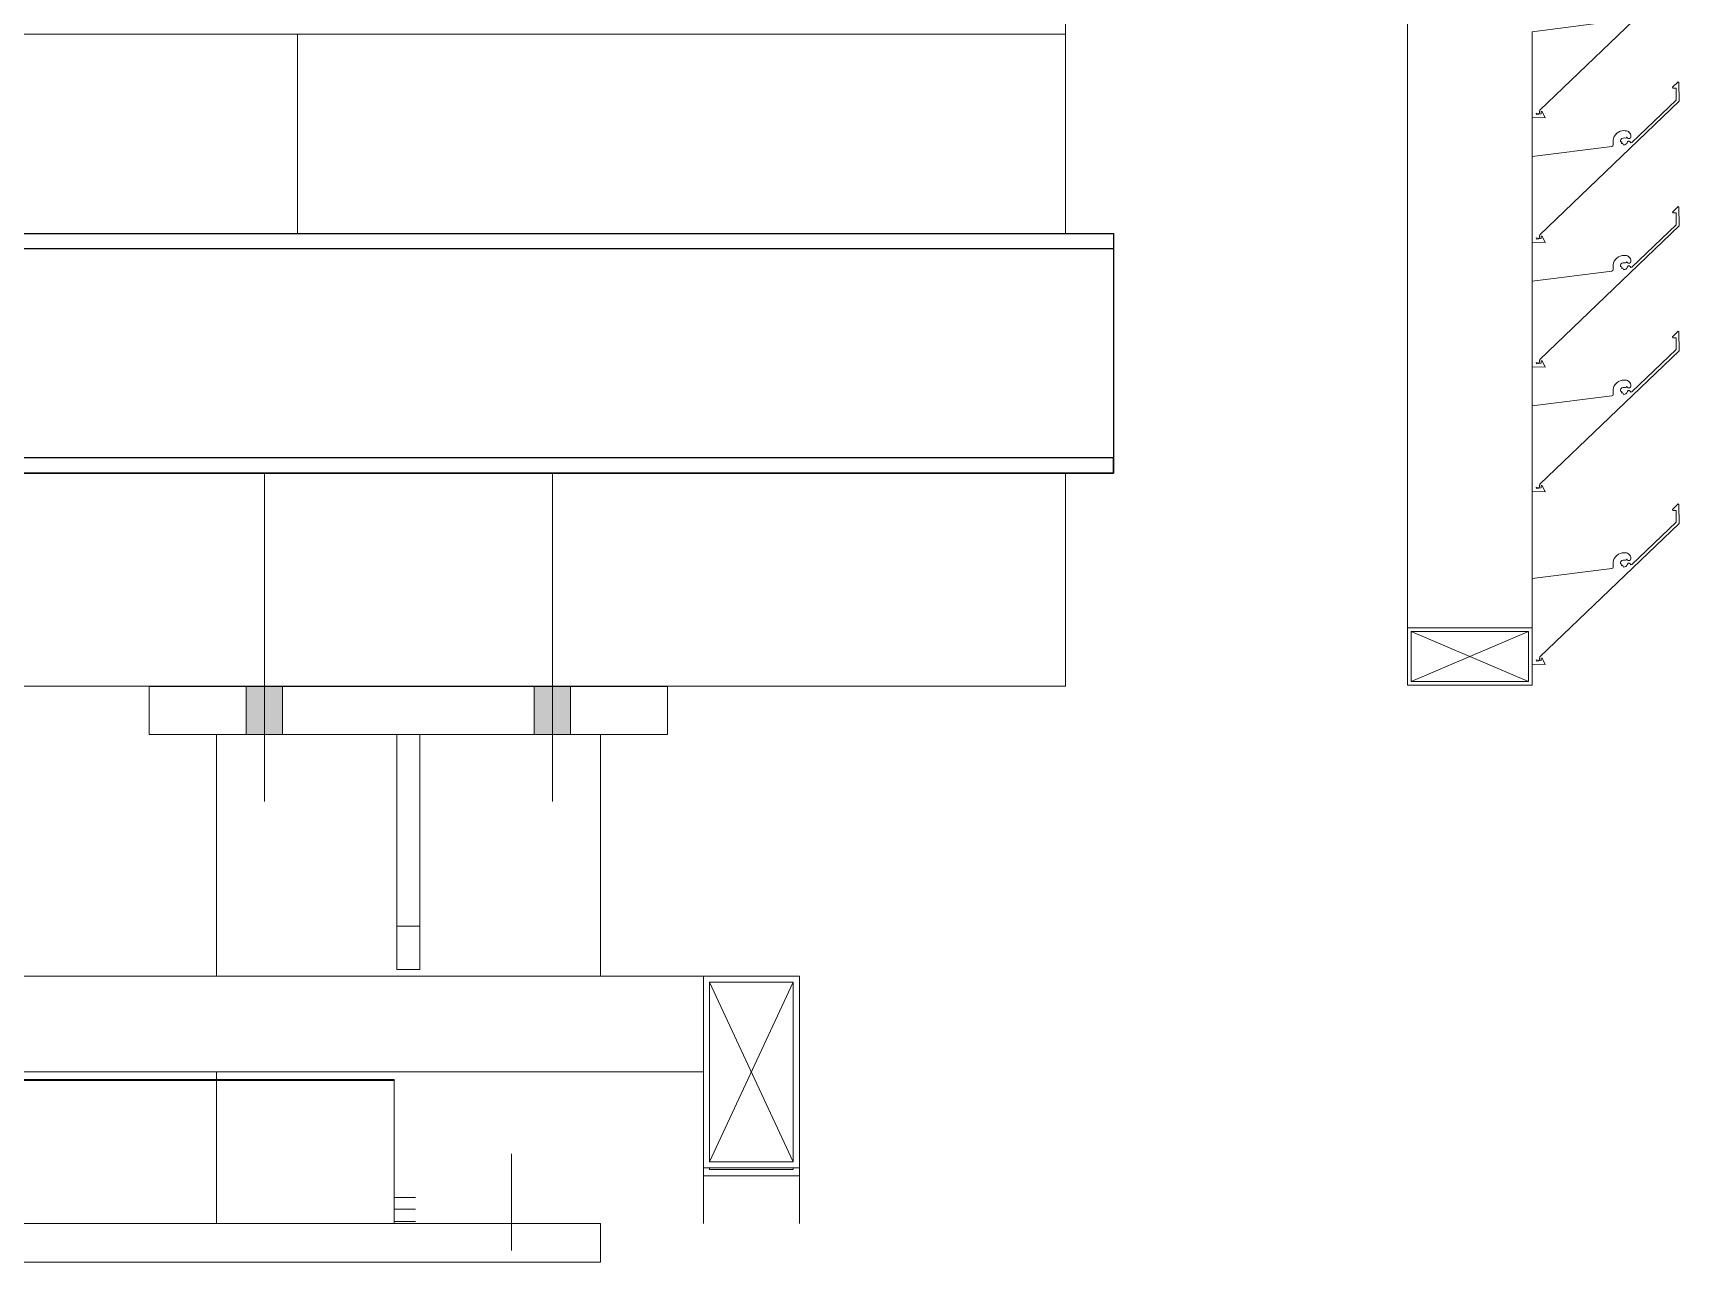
# Model space of a CAD drawing. Header units: millimetres. Extents: x -220592 to 404889, y -217665 to 38245.
# Drawn here: x 36037 to 36894, y -42656 to -42015 of the extents above; entities that cross this region are included whole.
import ezdxf

# ---------------------------------------------------------------- set-up
doc = ezdxf.new("R2010")
doc.units = ezdxf.units.MM
doc.set_wipeout_variables(frame=1)
doc.linetypes.add('XKITLINE00', pattern=[0])
doc.linetypes.add('XKITLINE02', pattern=[4, 2, -2])
for name, color, linetype in [('000 - 0_HIDE_OBJ_FRAMING_DEF_SUB_1', 7, 'Continuous'), ('000 - STRUCTURE_STEEL_FRAMING_SUB_COLOR_1', 7, 'Continuous'), ('000 - STRUCTURE_STEEL_FRAMING_SUB_COLOR_2', 7, 'Continuous'), ('000 - STRUCTURE_STEEL_FRAMING_WIPEOUT_', 7, 'Continuous')]:
    doc.layers.add(name, color=color, linetype=linetype)
doc.layers.add('Bolt', color=7, linetype='Continuous', lineweight=0)
doc.layers.add('Part', color=7, linetype='Continuous', lineweight=0)

# ---------------------------------------------------------------- blocks, each defined once
blk = doc.blocks.new('*A13601')
at = {"layer": 'Part', "color": 7, "linetype": 'XKITLINE00', "lineweight": 0}
for p, q in [((-82.318045, 91.596275), (-82.318045, 107.756161)), ((-81.668045, 94.051982), (-81.668045, 94.256279)), ((-81.668045, 93.401982), (-81.668045, 93.606279)), ((-81.668045, 92.751982), (-81.668045, 92.956279)), ((-81.668045, 91.851971), (-81.668045, 92.306279))]:
    blk.add_line(p, q, dxfattribs=at)
blk = doc.blocks.new('*A14336')
at = {"layer": 'Part', "color": 7, "linetype": 'XKITLINE00', "lineweight": 0}
for p, q in [((-85.985516, 88.490867), (-85.985516, 88.780753)), ((-85.985516, 88.780753), (-85.953516, 88.780753)), ((-85.953516, 88.772548), (-85.953516, 88.780753)), ((-85.517516, 88.772548), (-85.953516, 88.772548)), ((-85.485516, 88.780753), (-85.517516, 88.780753)), ((-85.517516, 88.780753), (-85.517516, 88.772548)), ((-85.485516, 88.780753), (-85.485516, 88.490867)), ((-85.485516, 88.740421), (-85.985516, 88.740421))]:
    blk.add_line(p, q, dxfattribs=at)
blk = doc.blocks.new('*A14337')
at = {"layer": 'Part', "color": 7, "linetype": 'XKITLINE00', "lineweight": 0}
for p, q in [((-85.485516, 89.780791), (-85.985516, 89.780791)), ((-85.985516, 89.780791), (-85.985516, 88.780791)), ((-85.485516, 88.780791), (-85.485516, 89.780791)), ((-85.953516, 88.812791), (-85.517516, 89.748791)), ((-85.517516, 88.812791), (-85.953516, 89.748791)), ((-85.953516, 88.812791), (-85.953516, 89.748791)), ((-85.953516, 89.748791), (-85.517516, 89.748791)), ((-85.517516, 89.748791), (-85.517516, 88.812791)), ((-85.985516, 88.780791), (-85.485516, 88.780791)), ((-85.517516, 88.812791), (-85.953516, 88.812791))]:
    blk.add_line(p, q, dxfattribs=at)
blk = doc.blocks.new('*A14338')
at = {"layer": 'Part', "color": 7, "linetype": 'XKITLINE00', "lineweight": 0}
for p, q in [((-80.908555, 95.091486), (-80.937204, 95.062598)), ((-80.937204, 95.062598), (-80.936119, 95.057677)), ((-80.936119, 95.057677), (-80.918699, 95.05758)), ((-80.918699, 95.05758), (-80.918356, 94.996233)), ((-80.903874, 95.089018), (-80.908555, 95.091486)), ((-80.903321, 94.989867), (-80.903874, 95.089018)), ((-81.628443, 94.293621), (-80.903321, 94.989867)), ((-80.918356, 94.996233), (-81.149372, 94.774831)), ((-81.20046, 94.835961), (-81.210361, 94.833338)), ((-81.190247, 94.836746), (-81.20046, 94.835961)), ((-81.183448, 94.836648), (-81.190247, 94.836746)), ((-81.17772, 94.836012), (-81.183448, 94.836648)), ((-81.172219, 94.834293), (-81.17772, 94.836012)), ((-81.254237, 94.754987), (-81.668243, 94.701957)), ((-81.249162, 94.757177), (-81.254237, 94.754987)), ((-81.246025, 94.761728), (-81.249162, 94.757177)), ((-81.246897, 94.787621), (-81.247272, 94.777385)), ((-81.247272, 94.777385), (-81.245786, 94.767251)), ((-81.244674, 94.79762), (-81.246897, 94.787621)), ((-81.245786, 94.767251), (-81.246025, 94.761728)), ((-81.240676, 94.80705), (-81.244674, 94.79762)), ((-81.235036, 94.8156), (-81.240676, 94.80705)), ((-81.22794, 94.822986), (-81.235036, 94.8156)), ((-81.219624, 94.828965), (-81.22794, 94.822986)), ((-81.210361, 94.833338), (-81.219624, 94.828965)), ((-81.209279, 94.778785), (-81.20871, 94.785269)), ((-81.201573, 94.777679), (-81.209279, 94.778785)), ((-81.20871, 94.785269), (-81.205908, 94.791143)), ((-81.205908, 94.791143), (-81.201226, 94.795665)), ((-81.202743, 94.770619), (-81.201573, 94.777679)), ((-81.195578, 94.769675), (-81.202743, 94.770619)), ((-81.201226, 94.795665), (-81.195258, 94.798263)), ((-81.193256, 94.762284), (-81.195578, 94.769675)), ((-81.195258, 94.798263), (-81.188758, 94.798607)), ((-81.186584, 94.762707), (-81.193256, 94.762284)), ((-81.188758, 94.798607), (-81.18284, 94.797702)), ((-81.180508, 94.765497), (-81.186584, 94.762707)), ((-81.18284, 94.797702), (-81.178029, 94.800109)), ((-81.175841, 94.770283), (-81.180508, 94.765497)), ((-81.178029, 94.800109), (-81.175999, 94.80509)), ((-81.175999, 94.80509), (-81.173057, 94.799618)), ((-81.172727, 94.777857), (-81.175841, 94.770283)), ((-81.173057, 94.799618), (-81.1679, 94.7964)), ((-81.168544, 94.782014), (-81.172727, 94.777857)), ((-81.167149, 94.831553), (-81.172219, 94.834293)), ((-81.16265, 94.78222), (-81.168544, 94.782014)), ((-81.1679, 94.7964), (-81.161823, 94.796412)), ((-81.162695, 94.827895), (-81.167149, 94.831553)), ((-81.159024, 94.823452), (-81.162695, 94.827895)), ((-81.158186, 94.778366), (-81.16265, 94.78222)), ((-81.161823, 94.796412), (-81.156679, 94.799649)), ((-81.15627, 94.818389), (-81.159024, 94.823452)), ((-81.154531, 94.773739), (-81.158186, 94.778366)), ((-81.156679, 94.799649), (-81.154039, 94.805123)), ((-81.154535, 94.812893), (-81.15627, 94.818389)), ((-81.154039, 94.805123), (-81.154535, 94.812893)), ((-81.149372, 94.774831), (-81.154531, 94.773739)), ((-81.668243, 94.701957), (-81.668236, 94.256287)), ((-81.668236, 94.256287), (-81.60055, 94.253665)), ((-81.648356, 94.277982), (-81.63134, 94.275078)), ((-81.64632, 94.271409), (-81.648356, 94.277982)), ((-81.621337, 94.274549), (-81.64632, 94.271409)), ((-81.63134, 94.275078), (-81.628443, 94.293621)), ((-81.621208, 94.28674), (-81.621337, 94.274549)), ((-81.616085, 94.287152), (-81.621208, 94.28674)), ((-81.60055, 94.253665), (-81.616085, 94.287152))]:
    blk.add_line(p, q, dxfattribs=at)
blk = doc.blocks.new('*A14339')
at = {"layer": 'Part', "color": 7, "linetype": 'XKITLINE00', "lineweight": 0}
for p, q in [((-81.668045, 91.596275), (-82.318045, 91.596275)), ((-82.318045, 91.596275), (-82.318045, 91.296275)), ((-81.668045, 91.296275), (-81.668045, 91.596275)), ((-82.298045, 91.316275), (-81.688045, 91.576275)), ((-82.298045, 91.576275), (-81.688045, 91.316275)), ((-82.298045, 91.316275), (-82.298045, 91.576275)), ((-82.298045, 91.576275), (-81.688045, 91.576275)), ((-81.688045, 91.576275), (-81.688045, 91.316275)), ((-82.318045, 91.296275), (-81.668045, 91.296275)), ((-81.688045, 91.316275), (-82.298045, 91.316275))]:
    blk.add_line(p, q, dxfattribs=at)
blk = doc.blocks.new('*A14346')
at = {"layer": 'Part', "color": 7, "linetype": 'XKITLINE00', "lineweight": 0}
for p, q in [((-80.908555, 94.441486), (-80.937204, 94.412598)), ((-80.937204, 94.412598), (-80.936119, 94.407677)), ((-80.936119, 94.407677), (-80.918699, 94.40758)), ((-80.918699, 94.40758), (-80.918356, 94.346233)), ((-80.903874, 94.439018), (-80.908555, 94.441486)), ((-80.903321, 94.339867), (-80.903874, 94.439018)), ((-81.628443, 93.643621), (-80.903321, 94.339867)), ((-80.918356, 94.346233), (-81.149372, 94.124831)), ((-81.240676, 94.15705), (-81.244674, 94.14762)), ((-81.235036, 94.1656), (-81.240676, 94.15705)), ((-81.22794, 94.172986), (-81.235036, 94.1656)), ((-81.219624, 94.178965), (-81.22794, 94.172986)), ((-81.210361, 94.183338), (-81.219624, 94.178965)), ((-81.20046, 94.185961), (-81.210361, 94.183338)), ((-81.190247, 94.186746), (-81.20046, 94.185961)), ((-81.183448, 94.186648), (-81.190247, 94.186746)), ((-81.17772, 94.186012), (-81.183448, 94.186648)), ((-81.18284, 94.147702), (-81.178029, 94.150109)), ((-81.178029, 94.150109), (-81.175999, 94.15509)), ((-81.172219, 94.184293), (-81.17772, 94.186012)), ((-81.175999, 94.15509), (-81.173057, 94.149618)), ((-81.173057, 94.149618), (-81.1679, 94.1464)), ((-81.167149, 94.181553), (-81.172219, 94.184293)), ((-81.162695, 94.177895), (-81.167149, 94.181553)), ((-81.159024, 94.173452), (-81.162695, 94.177895)), ((-81.161823, 94.146412), (-81.156679, 94.149649)), ((-81.15627, 94.168389), (-81.159024, 94.173452)), ((-81.156679, 94.149649), (-81.154039, 94.155123)), ((-81.154535, 94.162893), (-81.15627, 94.168389)), ((-81.154039, 94.155123), (-81.154535, 94.162893)), ((-81.254237, 94.104987), (-81.668243, 94.051957)), ((-81.249162, 94.107177), (-81.254237, 94.104987)), ((-81.246025, 94.111728), (-81.249162, 94.107177)), ((-81.246897, 94.137621), (-81.247272, 94.127385)), ((-81.247272, 94.127385), (-81.245786, 94.117251)), ((-81.244674, 94.14762), (-81.246897, 94.137621)), ((-81.245786, 94.117251), (-81.246025, 94.111728)), ((-81.209279, 94.128785), (-81.20871, 94.135269)), ((-81.201573, 94.127679), (-81.209279, 94.128785)), ((-81.20871, 94.135269), (-81.205908, 94.141143)), ((-81.205908, 94.141143), (-81.201226, 94.145665)), ((-81.202743, 94.120619), (-81.201573, 94.127679)), ((-81.195578, 94.119675), (-81.202743, 94.120619)), ((-81.201226, 94.145665), (-81.195258, 94.148263)), ((-81.193256, 94.112284), (-81.195578, 94.119675)), ((-81.195258, 94.148263), (-81.188758, 94.148607)), ((-81.186584, 94.112707), (-81.193256, 94.112284)), ((-81.188758, 94.148607), (-81.18284, 94.147702)), ((-81.180508, 94.115497), (-81.186584, 94.112707)), ((-81.175841, 94.120283), (-81.180508, 94.115497)), ((-81.172727, 94.127857), (-81.175841, 94.120283)), ((-81.168544, 94.132014), (-81.172727, 94.127857)), ((-81.16265, 94.13222), (-81.168544, 94.132014)), ((-81.1679, 94.1464), (-81.161823, 94.146412)), ((-81.158186, 94.128366), (-81.16265, 94.13222)), ((-81.154531, 94.123739), (-81.158186, 94.128366)), ((-81.149372, 94.124831), (-81.154531, 94.123739)), ((-81.668243, 94.051957), (-81.668236, 93.606287)), ((-81.63134, 93.625078), (-81.628443, 93.643621)), ((-81.621208, 93.63674), (-81.621337, 93.624549)), ((-81.616085, 93.637152), (-81.621208, 93.63674)), ((-81.60055, 93.603665), (-81.616085, 93.637152)), ((-81.668236, 93.606287), (-81.60055, 93.603665)), ((-81.648356, 93.627982), (-81.63134, 93.625078)), ((-81.64632, 93.621409), (-81.648356, 93.627982)), ((-81.621337, 93.624549), (-81.64632, 93.621409))]:
    blk.add_line(p, q, dxfattribs=at)
blk = doc.blocks.new('*A14347')
at = {"layer": 'Part', "color": 7, "linetype": 'XKITLINE00', "lineweight": 0}
for p, q in [((-80.908555, 93.791486), (-80.937204, 93.762598)), ((-80.937204, 93.762598), (-80.936119, 93.757677)), ((-80.936119, 93.757677), (-80.918699, 93.75758)), ((-80.918699, 93.75758), (-80.918356, 93.696233)), ((-80.903874, 93.789018), (-80.908555, 93.791486)), ((-80.903321, 93.689867), (-80.903874, 93.789018)), ((-81.628443, 92.993621), (-80.903321, 93.689867)), ((-80.918356, 93.696233), (-81.149372, 93.474831)), ((-81.246897, 93.487621), (-81.247272, 93.477385)), ((-81.247272, 93.477385), (-81.245786, 93.467251)), ((-81.244674, 93.49762), (-81.246897, 93.487621)), ((-81.245786, 93.467251), (-81.246025, 93.461728)), ((-81.240676, 93.50705), (-81.244674, 93.49762)), ((-81.235036, 93.5156), (-81.240676, 93.50705)), ((-81.22794, 93.522986), (-81.235036, 93.5156)), ((-81.219624, 93.528965), (-81.22794, 93.522986)), ((-81.210361, 93.533338), (-81.219624, 93.528965)), ((-81.20046, 93.535961), (-81.210361, 93.533338)), ((-81.209279, 93.478785), (-81.20871, 93.485269)), ((-81.201573, 93.477679), (-81.209279, 93.478785)), ((-81.20871, 93.485269), (-81.205908, 93.491143)), ((-81.205908, 93.491143), (-81.201226, 93.495665)), ((-81.202743, 93.470619), (-81.201573, 93.477679)), ((-81.195578, 93.469675), (-81.202743, 93.470619)), ((-81.201226, 93.495665), (-81.195258, 93.498263)), ((-81.190247, 93.536746), (-81.20046, 93.535961)), ((-81.193256, 93.462284), (-81.195578, 93.469675)), ((-81.195258, 93.498263), (-81.188758, 93.498607)), ((-81.183448, 93.536648), (-81.190247, 93.536746)), ((-81.188758, 93.498607), (-81.18284, 93.497702)), ((-81.180508, 93.465497), (-81.186584, 93.462707)), ((-81.17772, 93.536012), (-81.183448, 93.536648)), ((-81.18284, 93.497702), (-81.178029, 93.500109)), ((-81.175841, 93.470283), (-81.180508, 93.465497)), ((-81.178029, 93.500109), (-81.175999, 93.50509)), ((-81.172219, 93.534293), (-81.17772, 93.536012)), ((-81.175999, 93.50509), (-81.173057, 93.499618)), ((-81.172727, 93.477857), (-81.175841, 93.470283)), ((-81.173057, 93.499618), (-81.1679, 93.4964)), ((-81.168544, 93.482014), (-81.172727, 93.477857)), ((-81.167149, 93.531553), (-81.172219, 93.534293)), ((-81.16265, 93.48222), (-81.168544, 93.482014)), ((-81.1679, 93.4964), (-81.161823, 93.496412)), ((-81.162695, 93.527895), (-81.167149, 93.531553)), ((-81.159024, 93.523452), (-81.162695, 93.527895)), ((-81.158186, 93.478366), (-81.16265, 93.48222)), ((-81.161823, 93.496412), (-81.156679, 93.499649)), ((-81.15627, 93.518389), (-81.159024, 93.523452)), ((-81.154531, 93.473739), (-81.158186, 93.478366)), ((-81.156679, 93.499649), (-81.154039, 93.505123)), ((-81.154535, 93.512893), (-81.15627, 93.518389)), ((-81.154039, 93.505123), (-81.154535, 93.512893)), ((-81.149372, 93.474831), (-81.154531, 93.473739)), ((-81.254237, 93.454987), (-81.668243, 93.401957)), ((-81.668243, 93.401957), (-81.668236, 92.956287)), ((-81.249162, 93.457177), (-81.254237, 93.454987)), ((-81.246025, 93.461728), (-81.249162, 93.457177)), ((-81.186584, 93.462707), (-81.193256, 93.462284)), ((-81.668236, 92.956287), (-81.60055, 92.953665)), ((-81.648356, 92.977982), (-81.63134, 92.975078)), ((-81.64632, 92.971409), (-81.648356, 92.977982)), ((-81.621337, 92.974549), (-81.64632, 92.971409)), ((-81.63134, 92.975078), (-81.628443, 92.993621)), ((-81.621208, 92.98674), (-81.621337, 92.974549)), ((-81.616085, 92.987152), (-81.621208, 92.98674)), ((-81.60055, 92.953665), (-81.616085, 92.987152))]:
    blk.add_line(p, q, dxfattribs=at)
blk = doc.blocks.new('*A14348')
at = {"layer": 'Part', "color": 7, "linetype": 'XKITLINE00', "lineweight": 0}
for p, q in [((-80.908555, 93.141486), (-80.937204, 93.112598)), ((-80.903874, 93.139018), (-80.908555, 93.141486)), ((-80.903321, 93.039867), (-80.903874, 93.139018)), ((-81.628443, 92.343621), (-80.903321, 93.039867)), ((-80.918356, 93.046233), (-81.149372, 92.824831)), ((-80.937204, 93.112598), (-80.936119, 93.107677)), ((-80.936119, 93.107677), (-80.918699, 93.10758)), ((-80.918699, 93.10758), (-80.918356, 93.046233)), ((-81.235036, 92.8656), (-81.240676, 92.85705)), ((-81.22794, 92.872986), (-81.235036, 92.8656)), ((-81.219624, 92.878965), (-81.22794, 92.872986)), ((-81.210361, 92.883338), (-81.219624, 92.878965)), ((-81.20046, 92.885961), (-81.210361, 92.883338)), ((-81.190247, 92.886746), (-81.20046, 92.885961)), ((-81.183448, 92.886648), (-81.190247, 92.886746)), ((-81.17772, 92.886012), (-81.183448, 92.886648)), ((-81.172219, 92.884293), (-81.17772, 92.886012)), ((-81.167149, 92.881553), (-81.172219, 92.884293)), ((-81.162695, 92.877895), (-81.167149, 92.881553)), ((-81.159024, 92.873452), (-81.162695, 92.877895)), ((-81.15627, 92.868389), (-81.159024, 92.873452)), ((-81.154535, 92.862893), (-81.15627, 92.868389)), ((-81.254237, 92.804987), (-81.668243, 92.751957)), ((-81.249162, 92.807177), (-81.254237, 92.804987)), ((-81.246025, 92.811728), (-81.249162, 92.807177)), ((-81.246897, 92.837621), (-81.247272, 92.827385)), ((-81.247272, 92.827385), (-81.245786, 92.817251)), ((-81.244674, 92.84762), (-81.246897, 92.837621)), ((-81.245786, 92.817251), (-81.246025, 92.811728)), ((-81.240676, 92.85705), (-81.244674, 92.84762)), ((-81.209279, 92.828785), (-81.20871, 92.835269)), ((-81.201573, 92.827679), (-81.209279, 92.828785)), ((-81.20871, 92.835269), (-81.205908, 92.841143)), ((-81.205908, 92.841143), (-81.201226, 92.845665)), ((-81.202743, 92.820619), (-81.201573, 92.827679)), ((-81.195578, 92.819675), (-81.202743, 92.820619)), ((-81.201226, 92.845665), (-81.195258, 92.848263)), ((-81.193256, 92.812284), (-81.195578, 92.819675)), ((-81.195258, 92.848263), (-81.188758, 92.848607)), ((-81.186584, 92.812707), (-81.193256, 92.812284)), ((-81.188758, 92.848607), (-81.18284, 92.847702)), ((-81.180508, 92.815497), (-81.186584, 92.812707)), ((-81.18284, 92.847702), (-81.178029, 92.850109)), ((-81.175841, 92.820283), (-81.180508, 92.815497)), ((-81.178029, 92.850109), (-81.175999, 92.85509)), ((-81.175999, 92.85509), (-81.173057, 92.849618)), ((-81.172727, 92.827857), (-81.175841, 92.820283)), ((-81.173057, 92.849618), (-81.1679, 92.8464)), ((-81.168544, 92.832014), (-81.172727, 92.827857)), ((-81.16265, 92.83222), (-81.168544, 92.832014)), ((-81.1679, 92.8464), (-81.161823, 92.846412)), ((-81.158186, 92.828366), (-81.16265, 92.83222)), ((-81.161823, 92.846412), (-81.156679, 92.849649)), ((-81.154531, 92.823739), (-81.158186, 92.828366)), ((-81.156679, 92.849649), (-81.154039, 92.855123)), ((-81.154039, 92.855123), (-81.154535, 92.862893)), ((-81.149372, 92.824831), (-81.154531, 92.823739)), ((-81.668243, 92.751957), (-81.668236, 92.306287)), ((-81.668236, 92.306287), (-81.60055, 92.303665)), ((-81.648356, 92.327982), (-81.63134, 92.325078)), ((-81.64632, 92.321409), (-81.648356, 92.327982)), ((-81.621337, 92.324549), (-81.64632, 92.321409)), ((-81.63134, 92.325078), (-81.628443, 92.343621)), ((-81.621208, 92.33674), (-81.621337, 92.324549)), ((-81.616085, 92.337152), (-81.621208, 92.33674)), ((-81.60055, 92.303665), (-81.616085, 92.337152))]:
    blk.add_line(p, q, dxfattribs=at)
blk = doc.blocks.new('*A14349')
at = {"layer": 'Part', "color": 7, "linetype": 'XKITLINE00', "lineweight": 0}
for p, q in [((-80.908555, 92.241475), (-80.937204, 92.212586)), ((-80.937204, 92.212586), (-80.936119, 92.207665)), ((-80.936119, 92.207665), (-80.918699, 92.207568)), ((-80.918699, 92.207568), (-80.918356, 92.146222)), ((-80.903874, 92.239006), (-80.908555, 92.241475)), ((-80.903321, 92.139855), (-80.903874, 92.239006)), ((-81.628443, 91.443609), (-80.903321, 92.139855)), ((-80.918356, 92.146222), (-81.149372, 91.924819)), ((-81.246897, 91.937609), (-81.247272, 91.927373)), ((-81.247272, 91.927373), (-81.245786, 91.917239)), ((-81.244674, 91.947608), (-81.246897, 91.937609)), ((-81.240676, 91.957038), (-81.244674, 91.947608)), ((-81.235036, 91.965588), (-81.240676, 91.957038)), ((-81.22794, 91.972975), (-81.235036, 91.965588)), ((-81.219624, 91.978953), (-81.22794, 91.972975)), ((-81.210361, 91.983326), (-81.219624, 91.978953)), ((-81.20046, 91.985949), (-81.210361, 91.983326)), ((-81.209279, 91.928773), (-81.20871, 91.935257)), ((-81.201573, 91.927667), (-81.209279, 91.928773)), ((-81.20871, 91.935257), (-81.205908, 91.941131)), ((-81.205908, 91.941131), (-81.201226, 91.945654)), ((-81.202743, 91.920607), (-81.201573, 91.927667)), ((-81.195578, 91.919664), (-81.202743, 91.920607)), ((-81.201226, 91.945654), (-81.195258, 91.948251)), ((-81.190247, 91.986734), (-81.20046, 91.985949)), ((-81.195258, 91.948251), (-81.188758, 91.948595)), ((-81.183448, 91.986637), (-81.190247, 91.986734)), ((-81.188758, 91.948595), (-81.18284, 91.94769)), ((-81.17772, 91.986001), (-81.183448, 91.986637)), ((-81.18284, 91.94769), (-81.178029, 91.950097)), ((-81.175841, 91.920272), (-81.180508, 91.915485)), ((-81.178029, 91.950097), (-81.175999, 91.955079)), ((-81.172219, 91.984281), (-81.17772, 91.986001)), ((-81.175999, 91.955079), (-81.173057, 91.949606)), ((-81.172727, 91.927845), (-81.175841, 91.920272)), ((-81.173057, 91.949606), (-81.1679, 91.946389)), ((-81.168544, 91.932002), (-81.172727, 91.927845)), ((-81.167149, 91.981541), (-81.172219, 91.984281)), ((-81.16265, 91.932208), (-81.168544, 91.932002)), ((-81.1679, 91.946389), (-81.161823, 91.9464)), ((-81.162695, 91.977883), (-81.167149, 91.981541)), ((-81.159024, 91.97344), (-81.162695, 91.977883)), ((-81.158186, 91.928354), (-81.16265, 91.932208)), ((-81.161823, 91.9464), (-81.156679, 91.949637)), ((-81.15627, 91.968377), (-81.159024, 91.97344)), ((-81.154531, 91.923727), (-81.158186, 91.928354)), ((-81.156679, 91.949637), (-81.154039, 91.955112)), ((-81.154535, 91.962881), (-81.15627, 91.968377)), ((-81.154039, 91.955112), (-81.154535, 91.962881)), ((-81.149372, 91.924819), (-81.154531, 91.923727)), ((-81.254237, 91.904975), (-81.668243, 91.851945)), ((-81.668243, 91.851945), (-81.668236, 91.406275)), ((-81.249162, 91.907165), (-81.254237, 91.904975)), ((-81.246025, 91.911717), (-81.249162, 91.907165)), ((-81.245786, 91.917239), (-81.246025, 91.911717)), ((-81.193256, 91.912273), (-81.195578, 91.919664)), ((-81.186584, 91.912695), (-81.193256, 91.912273)), ((-81.180508, 91.915485), (-81.186584, 91.912695)), ((-81.668236, 91.406275), (-81.60055, 91.403653)), ((-81.648356, 91.42797), (-81.63134, 91.425066)), ((-81.64632, 91.421397), (-81.648356, 91.42797)), ((-81.621337, 91.424537), (-81.64632, 91.421397)), ((-81.63134, 91.425066), (-81.628443, 91.443609)), ((-81.621208, 91.436728), (-81.621337, 91.424537)), ((-81.616085, 91.437141), (-81.621208, 91.436728)), ((-81.60055, 91.403653), (-81.616085, 91.437141))]:
    blk.add_line(p, q, dxfattribs=at)
blk = doc.blocks.new('*A14350')
at = {"layer": 'Part', "color": 7, "linetype": 'XKITLINE00', "lineweight": 0}
for p, q in [((-98.485516, 89.780791), (-85.985516, 89.780791)), ((-98.485516, 89.280791), (-85.985516, 89.280791))]:
    blk.add_line(p, q, dxfattribs=at)
blk = doc.blocks.new('*A14351')
at = {"layer": 'Part', "color": 7, "linetype": 'XKITLINE00', "lineweight": 0}
for p, q in [((-87.595542, 89.242133), (-97.702542, 89.242133)), ((-97.702542, 89.236899), (-87.595542, 89.236899)), ((-87.595542, 89.236899), (-87.595542, 89.242133)), ((-87.595542, 88.490867), (-87.595542, 89.236899)), ((-87.595542, 88.626108), (-87.485542, 88.626108)), ((-87.595542, 88.565922), (-87.485542, 88.565922)), ((-87.595542, 88.501011), (-87.485542, 88.501011))]:
    blk.add_line(p, q, dxfattribs=at)
blk = doc.blocks.new('*A14354')
at = {"layer": 'Bolt', "color": 7, "linetype": 'XKITLINE02', "lineweight": 0}
for p, q in [((-86.985555, 88.376542), (-86.985555, 88.855094)), ((-86.985555, 88.350549), (-86.985555, 88.829101))]:
    blk.add_line(p, q, dxfattribs=at)
blk = doc.blocks.new('*A13540')
at = {"layer": '000 - 0_HIDE_OBJ_FRAMING_DEF_SUB_1', "color": 7, "linetype": 'XKITLINE00', "lineweight": 0}
for p, q in [((-135.563334, 94.690364), (-87.063349, 94.690364)), ((-87.063349, 94.690364), (-87.063349, 92.690364)), ((-135.563334, 92.690364), (-87.063349, 92.690364))]:
    blk.add_line(p, q, dxfattribs=at)
blk = doc.blocks.new('*A13541')
at = {"layer": '000 - 0_HIDE_OBJ_FRAMING_DEF_SUB_1', "color": 7, "linetype": 'XKITLINE00', "lineweight": 0}
for p, q in [((-83.063349, 94.690337), (-83.063349, 94.940805)), ((-83.063349, 91.290805), (-83.063349, 92.690337)), ((-130.691121, 91.290805), (-83.063349, 91.290805))]:
    blk.add_line(p, q, dxfattribs=at)
blk = doc.blocks.new('*A14358')
at = {"layer": '000 - 0_HIDE_OBJ_FRAMING_DEF_SUB_1', "color": 7, "linetype": 'XKITLINE00', "lineweight": 0}
for p, q in [((-87.835583, 91.040289), (-87.835583, 91.290289)), ((-87.835583, 91.290289), (-85.135583, 91.290289)), ((-85.135583, 91.040289), (-85.135583, 91.290289)), ((-87.835583, 91.040289), (-85.135583, 91.040289))]:
    blk.add_line(p, q, dxfattribs=at)
blk = doc.blocks.new('*A14360')
at = {"layer": '000 - 0_HIDE_OBJ_FRAMING_DEF_SUB_1', "color": 7, "linetype": 'XKITLINE00', "lineweight": 0}
for p, q in [((-86.545542, 89.814076), (-86.545542, 91.040289)), ((-86.425542, 91.040289), (-86.425542, 89.814076)), ((-86.545542, 90.040289), (-86.425542, 90.040289)), ((-86.425542, 89.814076), (-86.545542, 89.814076))]:
    blk.add_line(p, q, dxfattribs=at)
blk = doc.blocks.new('*A14361')
at = {"layer": '000 - 0_HIDE_OBJ_FRAMING_DEF_SUB_1'}
for points in [[(-87.1406, 93.2903), (-87.1406, 93.2303), (-87.3306, 93.2303), (-87.3306, 93.2903)], [(-87.1406, 93.2903), (-87.1406, 93.2303), (-87.3306, 93.2303), (-87.3306, 93.2903)], [(-87.1406, 93.2903), (-87.1406, 93.2303), (-87.3306, 93.2303), (-87.3306, 93.2903)], [(-85.6406, 93.2903), (-85.6406, 93.2303), (-85.8306, 93.2303), (-85.8306, 93.2903)], [(-85.6406, 93.2903), (-85.6406, 93.2303), (-85.8306, 93.2303), (-85.8306, 93.2903)], [(-85.6406, 93.2903), (-85.6406, 93.2303), (-85.8306, 93.2303), (-85.8306, 93.2903)], [(-87.1406, 91.2903), (-87.1406, 91.0403), (-87.3306, 91.0403), (-87.3306, 91.2903)], [(-87.1406, 91.2903), (-87.1406, 91.0403), (-87.3306, 91.0403), (-87.3306, 91.2903)], [(-87.1406, 91.2903), (-87.1406, 91.0403), (-87.3306, 91.0403), (-87.3306, 91.2903)], [(-85.6406, 91.2903), (-85.6406, 91.0403), (-85.8306, 91.0403), (-85.8306, 91.2903)], [(-85.6406, 91.2903), (-85.6406, 91.0403), (-85.8306, 91.0403), (-85.8306, 91.2903)], [(-85.6406, 91.2903), (-85.6406, 91.0403), (-85.8306, 91.0403), (-85.8306, 91.2903)]]:
    blk.add_hatch(color=7, dxfattribs=at).paths.add_polyline_path(points, flags=17)
at = {"layer": '000 - 0_HIDE_OBJ_FRAMING_DEF_SUB_1', "color": 7, "linetype": 'XKITLINE00', "lineweight": 0}
for p, q in [((-87.2356, 93.3959), (-87.2356, 90.6903)), ((-87.2356, 93.3959), (-87.2356, 90.6903)), ((-87.2356, 93.3959), (-87.2356, 90.6903)), ((-85.7356, 93.3959), (-85.7356, 90.6903)), ((-85.7356, 93.3959), (-85.7356, 90.6903)), ((-85.7356, 93.3959), (-85.7356, 90.6903)), ((-87.3306, 93.2903), (-87.3306, 93.2303)), ((-87.3306, 93.2903), (-87.3306, 93.2303)), ((-87.3306, 93.2903), (-87.3306, 93.2303)), ((-87.1406, 93.2903), (-87.1406, 93.2303)), ((-87.1406, 93.2903), (-87.1406, 93.2303)), ((-87.1406, 93.2903), (-87.1406, 93.2303)), ((-85.8306, 93.2903), (-85.8306, 93.2303)), ((-85.8306, 93.2903), (-85.8306, 93.2303)), ((-85.8306, 93.2903), (-85.8306, 93.2303)), ((-85.6406, 93.2903), (-85.6406, 93.2303)), ((-85.6406, 93.2903), (-85.6406, 93.2303)), ((-85.6406, 93.2903), (-85.6406, 93.2303)), ((-87.3306, 91.2903), (-87.3306, 91.0403)), ((-87.3306, 91.2903), (-87.3306, 91.0403)), ((-87.3306, 91.2903), (-87.3306, 91.0403)), ((-87.1406, 91.2903), (-87.1406, 91.0403)), ((-87.1406, 91.2903), (-87.1406, 91.0403)), ((-87.1406, 91.2903), (-87.1406, 91.0403)), ((-85.8306, 91.2903), (-85.8306, 91.0403)), ((-85.8306, 91.2903), (-85.8306, 91.0403)), ((-85.8306, 91.2903), (-85.8306, 91.0403)), ((-85.6406, 91.2903), (-85.6406, 91.0403)), ((-85.6406, 91.2903), (-85.6406, 91.0403)), ((-85.6406, 91.2903), (-85.6406, 91.0403))]:
    blk.add_line(p, q, dxfattribs=at)
blk = doc.blocks.new('*A14372')
at = {"layer": '000 - 0_HIDE_OBJ_FRAMING_DEF_SUB_1', "color": 7, "linetype": 'XKITLINE00', "lineweight": 0}
for p, q in [((-87.063349, 94.690337), (-83.063349, 94.690337)), ((-83.063349, 94.690337), (-83.063349, 92.690337)), ((-83.063349, 92.690337), (-87.063349, 92.690337))]:
    blk.add_line(p, q, dxfattribs=at)
blk = doc.blocks.new('*A14388')
at = {"layer": '000 - 0_HIDE_OBJ_FRAMING_DEF_SUB_1', "color": 7, "linetype": 'XKITLINE00', "lineweight": 0}
for p, q in [((-98.985516, 88.490867), (-85.485516, 88.490867)), ((-85.485516, 88.490867), (-85.485516, 88.290007)), ((-98.985516, 88.290007), (-85.485516, 88.290007))]:
    blk.add_line(p, q, dxfattribs=at)
blk = doc.blocks.new('*A14389')
at = {"layer": '000 - 0_HIDE_OBJ_FRAMING_DEF_SUB_1', "color": 7, "linetype": 'XKITLINE00', "lineweight": 0}
for p, q in [((-87.485542, 89.780791), (-87.485542, 91.040289)), ((-85.485542, 89.780791), (-85.485542, 91.040289)), ((-87.485542, 88.490867), (-87.485542, 89.280791))]:
    blk.add_line(p, q, dxfattribs=at)
blk = doc.blocks.new('W-1-PP18-ST_20260402-011103_LOWER_PL')
at = {"layer": '000 - 0_HIDE_OBJ_FRAMING_DEF_SUB_1', "color": 7, "lineweight": 0, "xscale": 100, "yscale": 100, "zscale": 100}
for name in ['*A13541', '*A13540', '*A14372', '*A14361', '*A14358', '*A14389', '*A14360', '*A14388']:
    blk.add_blockref(name, (17759.3349, -35779.0805), dxfattribs=at)
blk = doc.blocks.new('*U17513')
at = {"color": 7}
blk.add_wipeout([(0, 0), (0, 125), (5499, 125), (5499, 0)], dxfattribs=at).dxf.layer = '000 - STRUCTURE_STEEL_FRAMING_WIPEOUT_'
at = {"layer": '000 - STRUCTURE_STEEL_FRAMING_SUB_COLOR_1', "color": 7}
for points in [[(0, 125), (0, 117), (5499, 117), (5499, 125)], [(0, 0), (0, 8), (5499, 8), (5499, 0)]]:
    blk.add_lwpolyline(points, close=True, dxfattribs=at)
at = {"layer": '000 - STRUCTURE_STEEL_FRAMING_SUB_COLOR_2', "color": 7}
blk.add_lwpolyline([(0, 0), (0, 125), (5499, 125), (5499, 0)], close=True, dxfattribs=at)
blk = doc.blocks.new('W-1-PP18-ST_20260402-014810LOPL_MAIN_ST')
at = {"color": 7, "rotation": 180}
blk.add_blockref('*U17513', (9478, -26414), dxfattribs=at)

msp = doc.modelspace()

# ---------------------------------------------------------------- block references
at = {"color": 7, "lineweight": 0, "xscale": 100, "yscale": 100, "zscale": 100}
for name in ['*A13601', '*A14338', '*A14346', '*A14347', '*A14348', '*A14349', '*A14339', '*A14350', '*A14337', '*A14351', '*A14354', '*A14336']:
    msp.add_blockref(name, (44984.4833, -51484.8507), dxfattribs=at)

# ---------------------------------------------------------------- next in the draw order: block references
at = {"layer": 'Defpoints', "color": 7}
msp.add_blockref('W-1-PP18-ST_20260402-011103_LOWER_PL', (27121.4984, -15705.7702), dxfattribs=at)

# ---------------------------------------------------------------- next in the draw order: block references
msp.add_blockref('W-1-PP18-ST_20260402-014810LOPL_MAIN_ST', (27121.4984, -15705.7702), dxfattribs=at)

doc.saveas('drawing.dxf')
